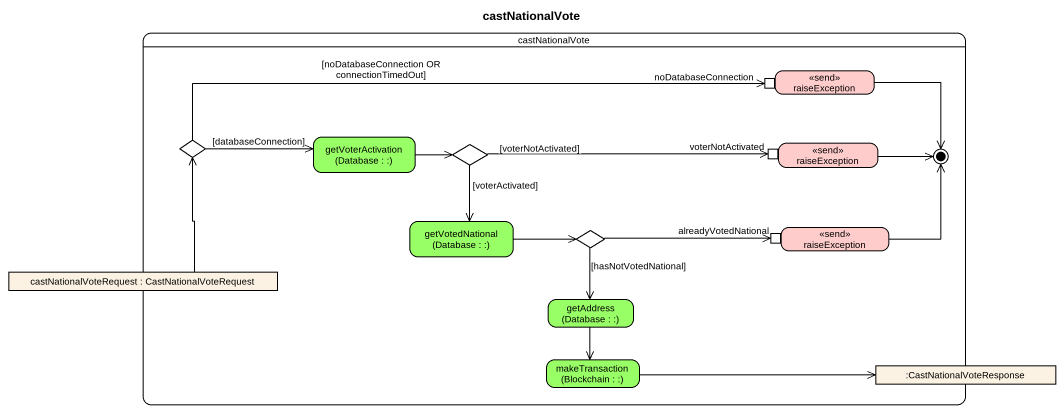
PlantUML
@startuml
title castNationalVote
hide empty description
state castNationalVote {
  state raiseException <<send>> #FFCCCC {
    state noDatabaseConnection <<inputPin>>
  }
  state choice1 <<choice>>
  state "getVoterActivation (Database : :)" as getVoterActivation_Database #99FF66
  state choice2 <<choice>>
  state "raiseException" as raiseException_2 <<send>> #FFCCCC {
    state voterNotActivated <<inputPin>>
  }
  state "getVotedNational (Database : :)" as getVotedNational_Database #99FF66
  state choice3 <<choice>>
  state "raiseException" as raiseException_3 <<send>> #FFCCCC {
    state alreadyVotedNational <<inputPin>>
  }
  state "castNationalVoteRequest : CastNationalVoteRequest" as castNationalVoteRequest <<object>>
  state "getAddress (Database : :)" as getAddress_Database #99FF66
  state "makeTransaction (Blockchain : :)" as makeTransaction_Blockchain #99FF66
  state ":CastNationalVoteResponse" as CastNationalVoteResponse <<object>>
  raiseException --> [*]
  raiseException_2 -right-> [*]
  raiseException_3 -up-> [*]
}
choice1 -right-> noDatabaseConnection : [noDatabaseConnection OR connectionTimedOut]
choice1 -right-> getVoterActivation_Database : [databaseConnection]
getVoterActivation_Database -right-> choice2
choice2 -right-> voterNotActivated : [voterNotActivated]
choice2 --> getVotedNational_Database : [voterActivated]
getVotedNational_Database -right-> choice3
choice3 -right-> alreadyVotedNational
choice3 --> getAddress_Database : [hasNotVotedNational]
castNationalVoteRequest -up-> choice1
getAddress_Database --> makeTransaction_Blockchain
makeTransaction_Blockchain -right-> CastNationalVoteResponse
@enduml
